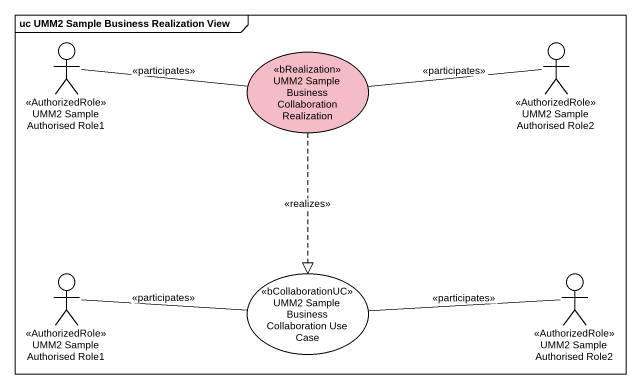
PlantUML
@startuml
mainframe uc UMM2 Sample Business Realization View
actor "UMM2 Sample Authorised Role1" as UMM2_Sample_Authorised_Role1 <<AuthorizedRole>>
usecase "UMM2 Sample Business Collaboration Realization" as UMM2_Sample_Business <<bRealization>> #F3BCC7
actor "UMM2 Sample Authorised Role2" as UMM2_Sample_Authorised_Role2 <<AuthorizedRole>>
actor "UMM2 Sample Authorised Role1" as UMM2_Sample_Authorised_Role1_2 <<AuthorizedRole>>
usecase "UMM2 Sample Business Collaboration Use Case" as UMM2_Sample_Business_2 <<bCollaborationUC>>
actor "UMM2 Sample Authorised Role2" as UMM2_Sample_Authorised_Role2_2 <<AuthorizedRole>>
UMM2_Sample_Authorised_Role1 -right- UMM2_Sample_Business : <<participates>>
UMM2_Sample_Business ..|> UMM2_Sample_Business_2 : <<realizes>>
UMM2_Sample_Authorised_Role2 -left- UMM2_Sample_Business : <<participates>>
UMM2_Sample_Authorised_Role1_2 -right- UMM2_Sample_Business_2 : <<participates>>
UMM2_Sample_Authorised_Role2_2 -left- UMM2_Sample_Business_2 : <<participates>>
@enduml
